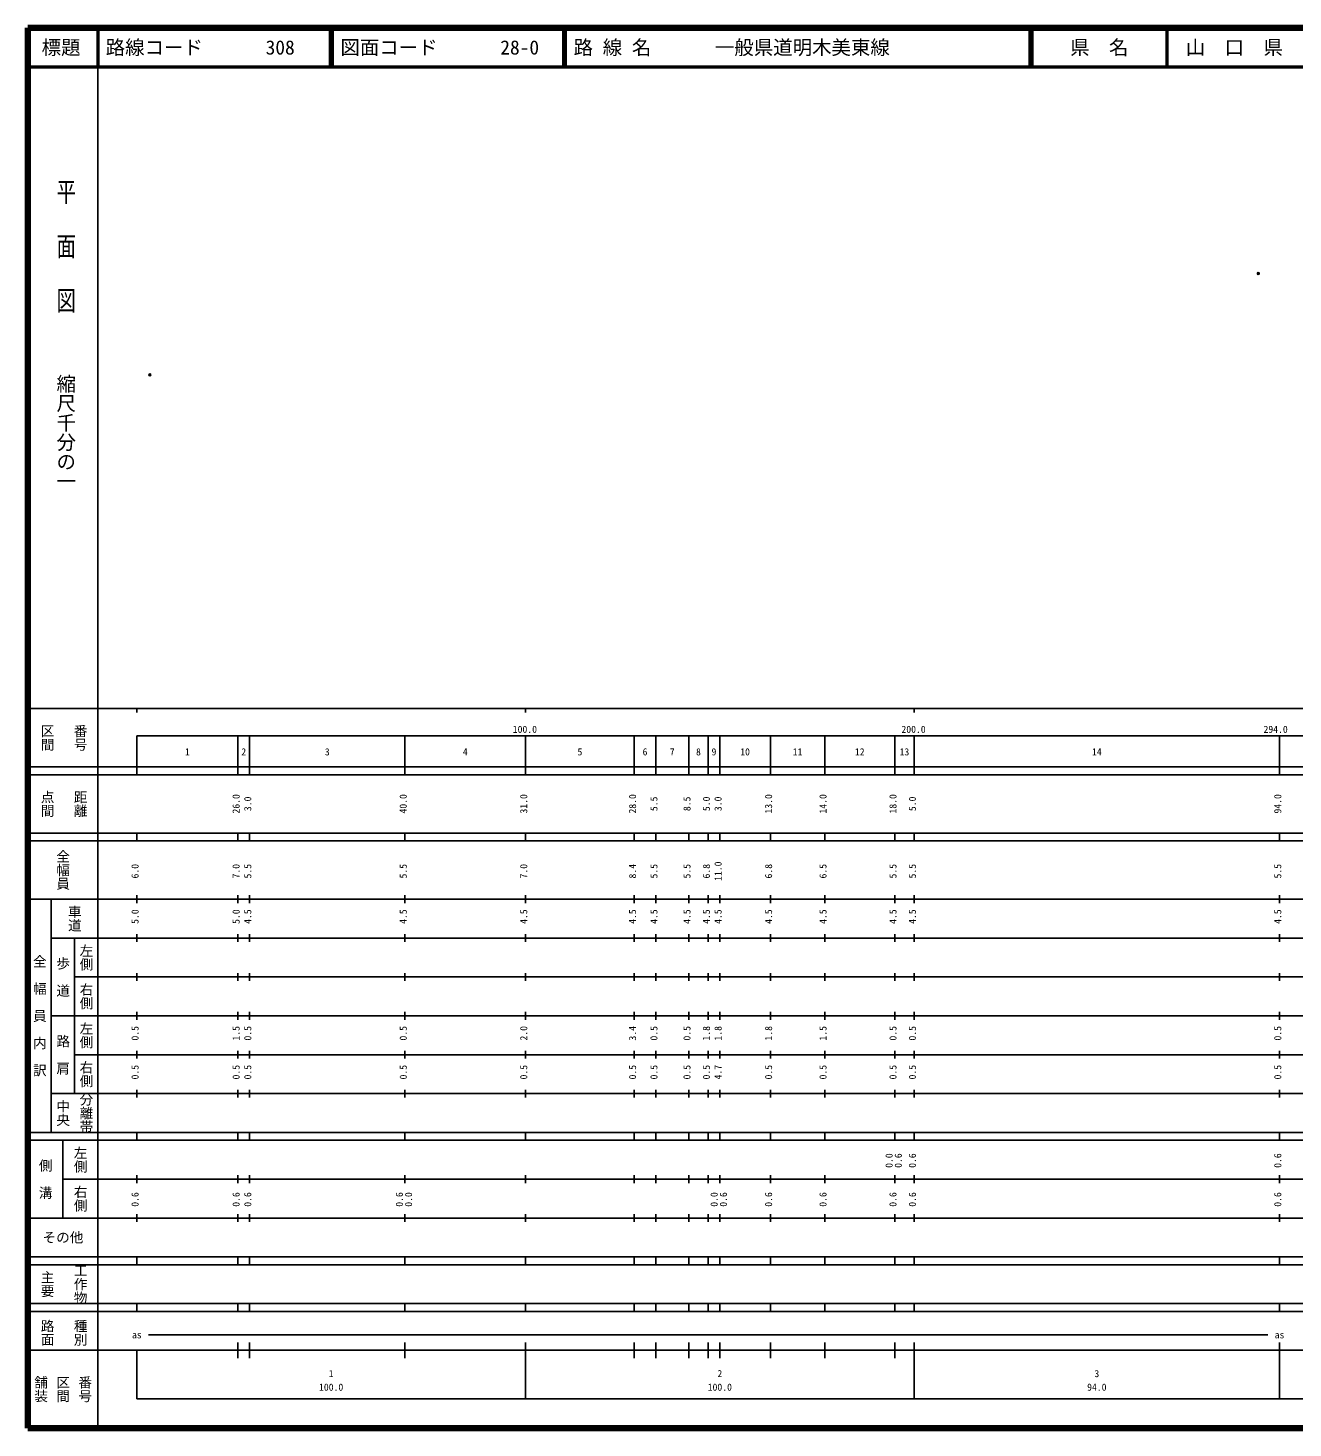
# Model space of a CAD drawing. Units: millimetres on the paper. Extents: x 40 to 680, y 20 to 380.
# Drawn here: x 40 to 365.5, y 20 to 380 of the extents above; entities that cross this region are included whole.
import ezdxf
from ezdxf.enums import TextEntityAlignment as Align

# ---------------------------------------------------------------- set-up
doc = ezdxf.new("R2010")
doc.units = ezdxf.units.MM
doc.header["$PDMODE"] = 32
doc.header["$PDSIZE"] = 0.5
doc.layers.add('M-OTRS', color=6, linetype='Continuous')
doc.layers.add('M-TTL-TXT', color=7, linetype='Continuous')
for name, color, linetype, lineweight in [('M-TTL', 2, 'Continuous', 140), ('M-TTL-BAND', 7, 'Continuous', 25), ('M-TTL-LINE', 7, 'Continuous', 50)]:
    doc.layers.add(name, color=color, linetype=linetype, lineweight=lineweight)
doc.styles.add('@ＭＳ ゴシック', font='')
doc.styles.add('ＭＳ ゴシック', font='')
doc.styles.get('@ＭＳ ゴシック').set_extended_font_data('@MS Gothic')
doc.styles.get('ＭＳ ゴシック').set_extended_font_data('MS Gothic')

msp = doc.modelspace()

# ---------------------------------------------------------------- linework, layer by layer
at = {"layer": 'M-OTRS'}
for p in [(356.549, 316.871), (71.37, 290.798)]:
    msp.add_point(p, dxfattribs=at)
at = {"layer": 'M-TTL'}
for p, q in [((40, 380), (40, 20)), ((680, 380), (40, 380)), ((40, 20), (680, 20))]:
    msp.add_line(p, q, dxfattribs=at)
at = {"layer": 'M-TTL-BAND'}
for p, q in [((58, 370), (58, 20)), ((40, 205), (579, 205)), ((68, 205), (68, 204)), ((168, 205), (168, 204)), ((268, 205), (268, 204)), ((68, 198), (579, 198)), ((68, 198), (68, 188)), ((94, 188), (94, 198)), ((97, 188), (97, 198)), ((137, 188), (137, 198)), ((168, 188), (168, 198)), ((196, 188), (196, 198)), ((201.5, 188), (201.5, 198)), ((210, 188), (210, 198)), ((215, 188), (215, 198)), ((218, 188), (218, 198)), ((231, 188), (231, 198)), ((245, 188), (245, 198)), ((263, 188), (263, 198)), ((268, 188), (268, 198)), ((362, 188), (362, 198)), ((40, 190), (579, 190)), ((40, 188), (579, 188)), ((40, 173), (579, 173)), ((68, 171), (68, 173)), ((94, 171), (94, 173)), ((97, 171), (97, 173)), ((137, 171), (137, 173)), ((168, 171), (168, 173)), ((196, 171), (196, 173)), ((201.5, 171), (201.5, 173)), ((210, 171), (210, 173)), ((215, 171), (215, 173)), ((218, 171), (218, 173)), ((231, 171), (231, 173)), ((245, 171), (245, 173)), ((263, 171), (263, 173)), ((268, 171), (268, 173)), ((362, 171), (362, 173)), ((40, 171), (579, 171)), ((40, 156), (579, 156)), ((46, 96), (46, 156)), ((68, 155), (68, 157)), ((94, 155), (94, 157)), ((97, 155), (97, 157)), ((137, 155), (137, 157)), ((168, 155), (168, 157)), ((196, 155), (196, 157)), ((201.5, 155), (201.5, 157)), ((210, 155), (210, 157)), ((215, 155), (215, 157)), ((218, 155), (218, 157)), ((231, 155), (231, 157)), ((245, 155), (245, 157)), ((263, 155), (263, 157)), ((268, 155), (268, 157)), ((362, 155), (362, 157)), ((46, 146), (579, 146)), ((52, 146), (52, 106)), ((68, 145), (68, 147)), ((94, 145), (94, 147)), ((97, 145), (97, 147)), ((137, 145), (137, 147)), ((168, 145), (168, 147)), ((196, 145), (196, 147)), ((201.5, 145), (201.5, 147)), ((210, 145), (210, 147)), ((215, 145), (215, 147)), ((218, 145), (218, 147)), ((231, 145), (231, 147)), ((245, 145), (245, 147)), ((263, 145), (263, 147)), ((268, 145), (268, 147)), ((362, 145), (362, 147)), ((68, 135), (68, 137)), ((94, 135), (94, 137)), ((97, 135), (97, 137)), ((137, 135), (137, 137)), ((168, 135), (168, 137)), ((196, 135), (196, 137)), ((201.5, 135), (201.5, 137)), ((210, 135), (210, 137)), ((215, 135), (215, 137)), ((218, 135), (218, 137)), ((231, 135), (231, 137)), ((245, 135), (245, 137)), ((263, 135), (263, 137)), ((268, 135), (268, 137)), ((362, 135), (362, 137)), ((52, 136), (579, 136)), ((46, 126), (579, 126)), ((68, 125), (68, 127)), ((94, 125), (94, 127)), ((97, 125), (97, 127)), ((137, 125), (137, 127)), ((168, 125), (168, 127)), ((196, 125), (196, 127)), ((201.5, 125), (201.5, 127)), ((210, 125), (210, 127)), ((215, 125), (215, 127)), ((218, 125), (218, 127)), ((231, 125), (231, 127)), ((245, 125), (245, 127)), ((263, 125), (263, 127)), ((268, 125), (268, 127)), ((362, 125), (362, 127)), ((52, 116), (579, 116)), ((68, 115), (68, 117)), ((94, 115), (94, 117)), ((97, 115), (97, 117)), ((137, 115), (137, 117)), ((168, 115), (168, 117)), ((196, 115), (196, 117)), ((201.5, 115), (201.5, 117)), ((210, 115), (210, 117)), ((215, 115), (215, 117)), ((218, 115), (218, 117)), ((231, 115), (231, 117)), ((245, 115), (245, 117)), ((263, 115), (263, 117)), ((268, 115), (268, 117)), ((362, 115), (362, 117)), ((46, 106), (579, 106)), ((68, 105), (68, 107)), ((94, 105), (94, 107)), ((97, 105), (97, 107)), ((137, 105), (137, 107)), ((168, 105), (168, 107)), ((196, 105), (196, 107)), ((201.5, 105), (201.5, 107)), ((210, 105), (210, 107)), ((215, 105), (215, 107)), ((218, 105), (218, 107)), ((231, 105), (231, 107)), ((245, 105), (245, 107)), ((263, 105), (263, 107)), ((268, 105), (268, 107)), ((362, 105), (362, 107)), ((40, 96), (579, 96)), ((40, 94), (579, 94)), ((49, 94), (49, 74)), ((68, 94), (68, 96)), ((94, 94), (94, 96)), ((97, 94), (97, 96)), ((137, 94), (137, 96)), ((168, 94), (168, 96)), ((196, 94), (196, 96)), ((201.5, 94), (201.5, 96)), ((210, 94), (210, 96)), ((215, 94), (215, 96)), ((218, 94), (218, 96)), ((231, 94), (231, 96)), ((245, 94), (245, 96)), ((263, 94), (263, 96)), ((268, 94), (268, 96)), ((362, 94), (362, 96)), ((49, 84), (579, 84)), ((68, 83), (68, 85)), ((94, 83), (94, 85)), ((97, 83), (97, 85)), ((137, 83), (137, 85)), ((168, 83), (168, 85)), ((196, 83), (196, 85)), ((201.5, 83), (201.5, 85)), ((210, 83), (210, 85)), ((215, 83), (215, 85)), ((218, 83), (218, 85)), ((231, 83), (231, 85)), ((245, 83), (245, 85)), ((263, 83), (263, 85)), ((268, 83), (268, 85)), ((362, 83), (362, 85)), ((40, 74), (579, 74)), ((68, 73), (68, 75)), ((94, 73), (94, 75)), ((97, 73), (97, 75)), ((137, 73), (137, 75)), ((168, 73), (168, 75)), ((196, 73), (196, 75)), ((201.5, 73), (201.5, 75)), ((210, 73), (210, 75)), ((215, 73), (215, 75)), ((218, 73), (218, 75)), ((231, 73), (231, 75)), ((245, 73), (245, 75)), ((263, 73), (263, 75)), ((268, 73), (268, 75)), ((362, 73), (362, 75)), ((40, 64), (579, 64)), ((40, 62), (579, 62)), ((68, 62), (68, 64)), ((94, 62), (94, 64)), ((97, 62), (97, 64)), ((137, 62), (137, 64)), ((168, 62), (168, 64)), ((196, 62), (196, 64)), ((201.5, 62), (201.5, 64)), ((210, 62), (210, 64)), ((215, 62), (215, 64)), ((218, 62), (218, 64)), ((231, 62), (231, 64)), ((245, 62), (245, 64)), ((263, 62), (263, 64)), ((268, 62), (268, 64)), ((362, 62), (362, 64)), ((40, 52), (579, 52)), ((68, 50), (68, 52)), ((94, 50), (94, 52)), ((97, 50), (97, 52)), ((137, 50), (137, 52)), ((168, 50), (168, 52)), ((196, 50), (196, 52)), ((201.5, 50), (201.5, 52)), ((210, 50), (210, 52)), ((215, 50), (215, 52)), ((218, 50), (218, 52)), ((231, 50), (231, 52)), ((245, 50), (245, 52)), ((263, 50), (263, 52)), ((268, 50), (268, 52)), ((362, 50), (362, 52)), ((40, 50), (579, 50)), ((71, 44), (359, 44)), ((40, 40), (579, 40)), ((68, 40), (68, 27.5)), ((94, 38), (94, 42)), ((97, 38), (97, 42)), ((137, 38), (137, 42)), ((168, 27.5), (168, 42)), ((196, 38), (196, 42)), ((201.5, 38), (201.5, 42)), ((210, 38), (210, 42)), ((215, 38), (215, 42)), ((218, 38), (218, 42)), ((231, 38), (231, 42)), ((245, 38), (245, 42)), ((263, 38), (263, 42)), ((268, 27.5), (268, 42)), ((362, 27.5), (362, 42)), ((68, 27.5), (579, 27.5))]:
    msp.add_line(p, q, dxfattribs=at)
at = {"layer": 'M-TTL-LINE'}
for p, q in [((58, 380), (58, 370)), ((117.75, 380), (117.75, 370)), ((118.25, 380), (118.25, 370)), ((177.75, 380), (177.75, 370)), ((178.25, 380), (178.25, 370)), ((297.75, 380), (297.75, 370)), ((298.25, 380), (298.25, 370)), ((333, 380), (333, 370)), ((40, 370), (680, 370))]:
    msp.add_line(p, q, dxfattribs=at)

# ---------------------------------------------------------------- texts
at = {"layer": 'M-TTL-BAND', "style": '@ＭＳ ゴシック', "width": 1.4}
msp.add_text('平  面  図', height=3.666, rotation=270, dxfattribs=at).set_placement((49.777, 306.475), align=Align.MIDDLE_RIGHT)
at = {"layer": 'M-TTL-BAND', "style": '@ＭＳ ゴシック'}
msp.add_text('縮尺千分の一', height=3.666, rotation=270, dxfattribs=at).set_placement((49.777, 261.03), align=Align.MIDDLE_RIGHT)
for s, p in [('区間', (45, 197.5)), ('番号', (53.5, 197.5)), ('点間', (45, 180.5)), ('距離', (53.5, 180.5)), ('全幅員', (49, 163.5)), ('車道', (52, 151)), ('左側', (55, 141)), ('全\u3000幅\u3000員\u3000内\u3000訳', (43, 126)), ('歩\u3000道', (49, 136)), ('右側', (55, 131)), ('左側', (55, 121)), ('路\u3000肩', (49, 116)), ('右側', (55, 111)), ('分離帯', (55, 101)), ('中央', (49, 101)), ('左側', (53.5, 89)), ('側\u3000溝', (44.5, 84)), ('右側', (53.5, 79)), ('工作物', (53.5, 57)), ('主要', (45, 57)), ('路面', (45, 44.5)), ('種別', (53.5, 44.5)), ('舗装', (43.333, 30)), ('区間', (49, 30)), ('番号', (54.667, 30))]:
    msp.add_text(s, height=2.566, rotation=270, dxfattribs=at).set_placement(p, align=Align.MIDDLE_CENTER)
at = {"layer": 'M-TTL-BAND', "style": 'ＭＳ ゴシック'}
for s, p in [('100.0', (167.844, 198.195)), ('200.0', (267.844, 198.195)), ('294.0', (361, 198.195)), ('1', (81, 192.405)), ('2', (95.5, 192.405)), ('3', (117, 192.405)), ('4', (152.5, 192.405)), ('5', (182, 192.405)), ('6', (198.75, 192.405)), ('7', (205.75, 192.405)), ('8', (212.5, 192.405)), ('9', (216.5, 192.405)), ('10', (224.5, 192.405)), ('11', (238, 192.405)), ('12', (254, 192.405)), ('13', (265.5, 192.405)), ('14', (315, 192.405)), ('as', (68, 42.5)), ('as', (362, 42.5)), ('1', (118, 32.523)), ('2', (218, 32.523)), ('3', (315, 32.523)), ('100.0', (118, 29.033)), ('100.0', (218, 29.033)), ('94.0', (315, 29.033))]:
    msp.add_text(s, height=1.833, dxfattribs=at).set_placement(p, align=Align.BOTTOM_CENTER)
for s, p in [('26.0', (95, 180.5)), ('3.0', (98, 180.5)), ('40.0', (138, 180.5)), ('31.0', (169, 180.5)), ('28.0', (197, 180.5)), ('5.5', (202.5, 180.5)), ('8.5', (211, 180.5)), ('5.0', (216, 180.5)), ('3.0', (219, 180.5)), ('13.0', (232, 180.5)), ('14.0', (246, 180.5)), ('18.0', (264, 180.5)), ('5.0', (269, 180.5)), ('94.0', (363, 180.5)), ('6.0', (69, 163.174)), ('7.0', (95, 163.174)), ('5.5', (98, 163.174)), ('5.5', (138, 163.174)), ('7.0', (169, 163.174)), ('8.4', (197, 163.174)), ('5.5', (202.5, 163.174)), ('5.5', (211, 163.174)), ('6.8', (216, 163.174)), ('11.0', (219, 163.174)), ('6.8', (232, 163.174)), ('6.5', (246, 163.174)), ('5.5', (264, 163.174)), ('5.5', (269, 163.174)), ('5.5', (363, 163.174)), ('5.0', (69, 151.5)), ('5.0', (95, 151.5)), ('4.5', (98, 151.5)), ('4.5', (138, 151.5)), ('4.5', (169, 151.5)), ('4.5', (197, 151.5)), ('4.5', (202.5, 151.5)), ('4.5', (211, 151.5)), ('4.5', (216, 151.5)), ('4.5', (219, 151.5)), ('4.5', (232, 151.5)), ('4.5', (246, 151.5)), ('4.5', (264, 151.5)), ('4.5', (269, 151.5)), ('4.5', (363, 151.5)), ('0.5', (69, 121.5)), ('1.5', (95, 121.5)), ('0.5', (98, 121.5)), ('0.5', (138, 121.5)), ('2.0', (169, 121.5)), ('3.4', (197, 121.5)), ('0.5', (202.5, 121.5)), ('0.5', (211, 121.5)), ('1.8', (216, 121.5)), ('1.8', (219, 121.5)), ('1.8', (232, 121.5)), ('1.5', (246, 121.5)), ('0.5', (264, 121.5)), ('0.5', (269, 121.5)), ('0.5', (363, 121.5)), ('0.5', (69, 111.5)), ('0.5', (95, 111.5)), ('0.5', (98, 111.5)), ('0.5', (138, 111.5)), ('0.5', (169, 111.5)), ('0.5', (197, 111.5)), ('0.5', (202.5, 111.5)), ('0.5', (211, 111.5)), ('0.5', (216, 111.5)), ('4.7', (219, 111.5)), ('0.5', (232, 111.5)), ('0.5', (246, 111.5)), ('0.5', (264, 111.5)), ('0.5', (269, 111.5)), ('0.5', (363, 111.5)), ('0.0', (263, 88.764)), ('0.6', (265.37, 88.764)), ('0.6', (269, 88.764)), ('0.6', (363, 88.764)), ('0.6', (69, 78.764)), ('0.6', (95, 78.764)), ('0.6', (98, 78.764)), ('0.6', (137, 78.764)), ('0.0', (139.37, 78.764)), ('0.0', (218, 78.764)), ('0.6', (220.37, 78.764)), ('0.6', (232, 78.764)), ('0.6', (246, 78.764)), ('0.6', (264, 78.764)), ('0.6', (269, 78.764)), ('0.6', (363, 78.764))]:
    msp.add_text(s, height=1.833, rotation=90, dxfattribs=at).set_placement(p, align=Align.BOTTOM_CENTER)
msp.add_text('その他', height=2.566, dxfattribs=at).set_placement((49, 69), align=Align.MIDDLE_CENTER)
at = {"layer": 'M-TTL-TXT', "style": 'ＭＳ ゴシック'}
for s, p in [('標題', (48.5, 375)), ('県\u3000名', (315.625, 375)), ('山\u3000口\u3000県', (350.375, 375))]:
    msp.add_text(s, height=3.666, dxfattribs=at).set_placement(p, align=Align.MIDDLE_CENTER)
for s, p in [('路線コード', (60, 375)), ('308', (101.142, 375)), ('図面コード', (120.38, 375)), ('28-0', (161.521, 375)), ('路 線 名', (180.38, 375)), ('一般県道明木美東線', (216.734, 375))]:
    msp.add_text(s, height=3.666, dxfattribs=at).set_placement(p, align=Align.MIDDLE_LEFT)

doc.saveas('drawing.dxf')
